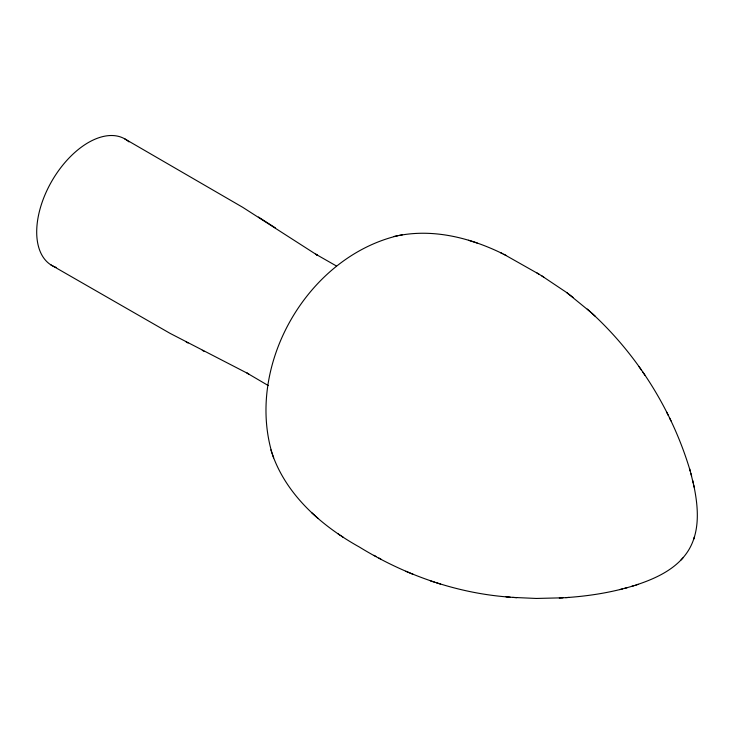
<?xml version="1.0" encoding="UTF-8"?>
<svg xmlns="http://www.w3.org/2000/svg" width="734" height="734" viewBox="0 0 734 734"><rect width="100%" height="100%" fill="white"/><g stroke="black" fill="none" stroke-linecap="round" stroke-linejoin="round"><path stroke-width="1.1" d="M635.938 585.044C656.334 578.355 677.977 568.446 689.235 549.105C700.355 529.691 698.117 505.992 693.703 484.981M694.181 537.719L694.557 536.554M693.731 539.16L694.052 538.132M681.024 559.987L682.868 557.968M565.584 597.65C588.732 596.1 611.853 592.521 634.048 585.64M631.635 586.411L638.213 584.319M397.709 235.742C307.5 257.46 245.789 364.339 272.085 453.328M619.835 589.595L622.487 588.916M624.634 588.347L627.148 587.695M398.709 235.55C434.161 228.641 470.769 238.045 502.652 253.716M394.103 236.458L402.406 234.825M512.644 597.393L536.306 598.458L562.923 597.806M559.299 598.045L569.079 597.421M270.901 449.841C284.324 493.441 320.611 525.443 359.366 547.023C404.92 575.052 456.676 593.402 510.185 597.173M506.047 596.861L516.699 597.696M468.613 240.266L477.238 243.046M430.381 580.842L434.693 582.236M436.299 582.741L440.574 584.126M405.783 571.263L413.361 574.447M503.891 254.331L538.93 274.14M500.588 252.689L505.965 255.359M336.172 265.846L315.693 254.166L317.336 255.203L242.816 207.373L124.541 138.744M50.848 264.855L170.077 333.364L248.762 373.982L247.028 373.083L268.277 385.57M202.281 350.357L204.08 351.292M186.234 342.053L188.051 342.998M373.936 555.317L375.955 556.427M378.891 558.014L380.909 559.125M541.775 275.883L566.694 292.554L590.65 312.106M536.958 272.947L543.747 277.085M275.342 227.861L258.423 217.025M338.2 533.939L340.126 535.224M341.282 535.985L343.2 537.27M566.694 292.554L573.236 297.527M591.898 313.234C638.121 355.742 672.546 411.187 690.336 471.393M587.283 309.069L595.237 316.253M311.464 512.47L318.18 518.543M638.993 366.587L641.342 370.019M642.755 372.037L645.048 375.386M666.646 412.113L668.252 415.361M669.454 417.747L671.004 420.894M272.424 454.282L273.635 457.851M690.914 473.54L694.217 487.321M689.602 468.76L691.611 476.045M692.74 480.568L693.281 483.045M56.426 267.506A73.042 42.168 -60 0 1 51.83 181.105A73.042 42.168 -60 0 1 128.945 141.882"/></g></svg>
